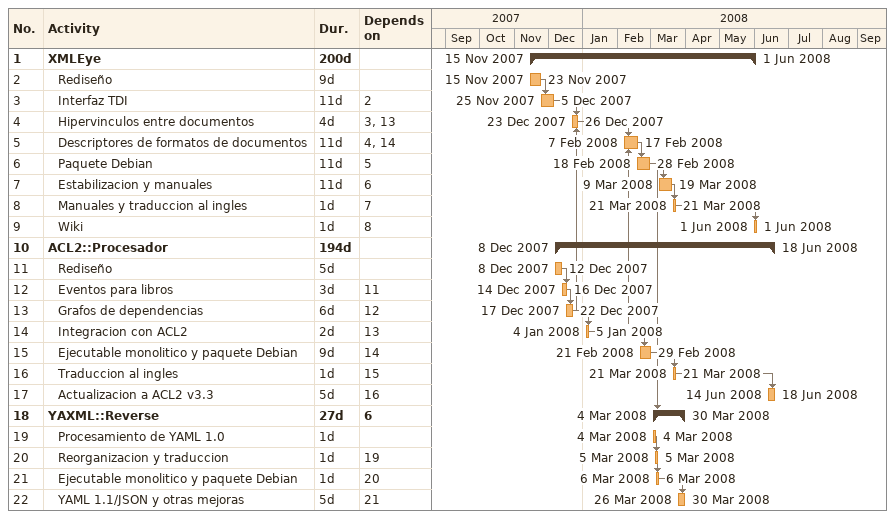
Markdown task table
| ID | Level | Task | Duration | Start | Finish | Predecessors |
|---|---|---|---|---|---|---|
| 1 | 1 | **XMLEye** | 200d | 2007-11-15 | 2008-06-01 |  |
| 2 | 2 | Rediseño | 9d | 2007-11-15 | 2007-11-23 |  |
| 3 | 2 | Interfaz TDI | 11d | 2007-11-25 | 2007-12-05 | 2 |
| 4 | 2 | Hipervinculos entre documentos | 4d | 2007-12-23 | 2007-12-26 | 3, 13 |
| 5 | 2 | Descriptores de formatos de documentos | 11d | 2008-02-07 | 2008-02-17 | 4, 14 |
| 6 | 2 | Paquete Debian | 11d | 2008-02-18 | 2008-02-28 | 5 |
| 7 | 2 | Estabilizacion y manuales | 11d | 2008-03-09 | 2008-03-19 | 6 |
| 8 | 2 | Manuales y traduccion al ingles | 1d | 2008-03-21 | 2008-03-21 | 7 |
| 9 | 2 | Wiki | 1d | 2008-06-01 | 2008-06-01 | 8 |
| 10 | 1 | **ACL2::Procesador** | 194d | 2007-12-08 | 2008-06-18 |  |
| 11 | 2 | Rediseño | 5d | 2007-12-08 | 2007-12-12 |  |
| 12 | 2 | Eventos para libros | 3d | 2007-12-14 | 2007-12-16 | 11 |
| 13 | 2 | Grafos de dependencias | 6d | 2007-12-17 | 2007-12-22 | 12 |
| 14 | 2 | Integracion con ACL2 | 2d | 2008-01-04 | 2008-01-05 | 13 |
| 15 | 2 | Ejecutable monolitico y paquete Debian | 9d | 2008-02-21 | 2008-02-29 | 14 |
| 16 | 2 | Traduccion al ingles | 1d | 2008-03-21 | 2008-03-21 | 15 |
| 17 | 2 | Actualizacion a ACL2 v3.3 | 5d | 2008-06-14 | 2008-06-18 | 16 |
| 18 | 1 | **YAXML::Reverse** | 27d | 2008-03-04 | 2008-03-30 | 6 |
| 19 | 2 | Procesamiento de YAML 1.0 | 1d | 2008-03-04 | 2008-03-04 |  |
| 20 | 2 | Reorganizacion y traduccion | 1d | 2008-03-05 | 2008-03-05 | 19 |
| 21 | 2 | Ejecutable monolitico y paquete Debian | 1d | 2008-03-06 | 2008-03-06 | 20 |
| 22 | 2 | YAML 1.1/JSON y otras mejoras | 5d | 2008-03-26 | 2008-03-30 | 21 |
